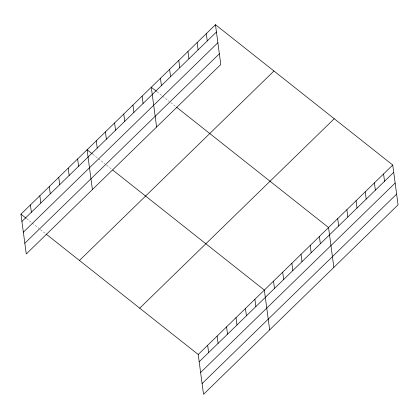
<?xml version="1.0" encoding="UTF-8"?>
<svg xmlns="http://www.w3.org/2000/svg" width="419" height="419" viewBox="0 0 419 419"><rect width="100%" height="100%" fill="white"/><g stroke="black" fill="none" stroke-linecap="round" stroke-linejoin="round"><path stroke-width="0.31" stroke-dasharray="2.1 1.57" d="M156.926 91.693L162.053 95.752M162.567 96.16L169.239 101.44M170.779 102.66L175.912 106.719M92.73 154.213L105.049 163.96M106.588 165.18L111.716 169.245M26.596 218.629L31.724 222.688M32.237 223.097L38.909 228.376M40.449 229.596L45.582 233.661"/><path stroke-width="0.63" d="M215.471 24.7L220.782 64.51L26.261 253.972L20.95 214.161L215.471 24.7L392.739 165.028L398.05 204.839L203.529 394.3L198.218 354.49L46.095 234.064M21.924 221.452L216.445 31.991M23.354 232.184L217.875 42.722M24.831 243.24L219.352 53.779M79.448 260.466L273.968 71.01M139.721 308.18L334.242 118.724M198.218 354.49L392.739 165.028M199.187 361.78L393.713 172.319M200.622 372.512L395.143 183.051M202.099 383.568L396.62 194.107M156.413 91.284L151.28 87.225L156.591 127.036M176.425 107.128L328.548 227.548L333.859 267.359M92.217 153.804L87.089 149.745L92.4 189.556M112.742 170.056L264.352 290.074L269.668 329.884M20.95 214.161L26.083 218.22M383.568 173.964L384.542 181.254M374.397 182.894L375.372 190.184M365.227 191.823L366.201 199.114M356.056 200.753L357.03 208.049M346.885 209.689L347.859 216.979M337.714 218.618L338.688 225.909M319.378 236.484L320.346 243.774M310.207 245.414L311.181 252.704M301.036 254.343L302.01 261.639M291.865 263.279L292.839 270.569M282.694 272.209L283.668 279.499M273.523 281.139L274.497 288.434M254.904 299.276L255.878 306.567M245.455 308.478L246.43 315.769M206.3 33.635L207.274 40.926M236.007 317.681L236.981 324.971M197.129 42.565L198.103 49.856M226.564 326.883L227.533 334.173M187.958 51.495L188.932 58.786M217.115 336.085L218.084 343.376M178.793 60.43L179.761 67.721M207.667 345.287L208.636 352.578M169.622 69.36L170.591 76.651M160.451 78.29L161.425 85.581M142.109 96.155L143.083 103.446M132.938 105.085L133.912 112.376M123.767 114.015L124.742 121.311M114.597 122.95L115.571 130.241M105.426 131.88L106.4 139.171M96.26 140.81L97.229 148.106M77.641 158.948L78.61 166.238M68.192 168.15L69.161 175.441M58.744 177.352L59.718 184.643M49.295 186.555L50.27 193.845M39.847 195.757L40.821 203.047M30.398 204.959L31.373 212.25"/></g></svg>
